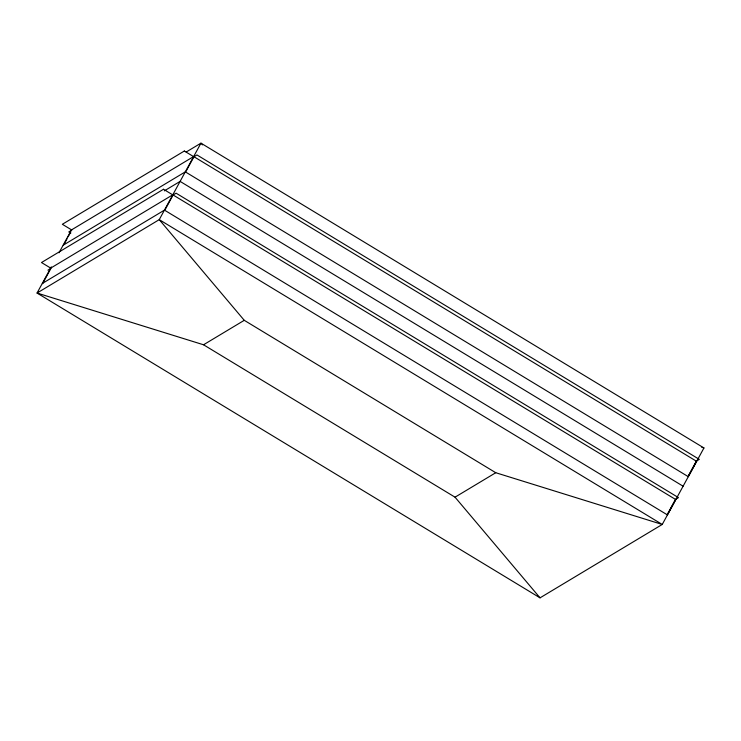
<?xml version="1.0" encoding="UTF-8"?>
<svg xmlns="http://www.w3.org/2000/svg" width="741" height="741" viewBox="0 0 741 741"><rect width="100%" height="100%" fill="white"/><g stroke="black" fill="none" stroke-linecap="round" stroke-linejoin="round"><path stroke-width="1.11" d="M51.314 266.871L37.05 293.038L540.041 597.848L662.241 524.461L703.95 447.962L200.959 143.152L186.176 152.025M59.002 252.783L71.627 229.627M42.57 283.701L50.925 268.381L47.933 270.169M63.948 244.493L67.079 238.75M68.126 236.833L70.728 232.044M173.125 194.985L164.771 210.305L667.122 514.726L675.477 499.406L678.46 497.619L176.108 193.188L173.125 194.985L675.477 499.406M193.975 156.731L185.63 172.051L687.972 476.482L696.327 461.161L699.309 459.364L196.958 154.943L193.975 156.731L696.327 461.161M667.335 514.986L675.69 499.656M688.194 476.732L696.549 461.411M71.775 230.127L68.793 231.924L70.766 233.119M63.207 245.188L185.204 171.921M164.335 190.863L180.109 181.397L683.1 486.207M42.357 283.442L164.345 210.175M203.534 344.778L244.261 320.316L495.757 472.721L662.241 524.461L159.25 219.642L37.05 293.038L203.534 344.778L455.03 497.183L540.041 597.848M455.03 497.183L495.757 472.721M701.746 447.277L703.95 447.962M202.45 144.912L200.959 143.152L159.25 219.642L244.261 320.316M184.342 151.016L62.346 224.282L71.562 229.867L193.558 156.601L184.342 151.016M163.492 189.261L41.496 262.536L50.712 268.112L172.709 194.846L163.492 189.261"/></g></svg>
